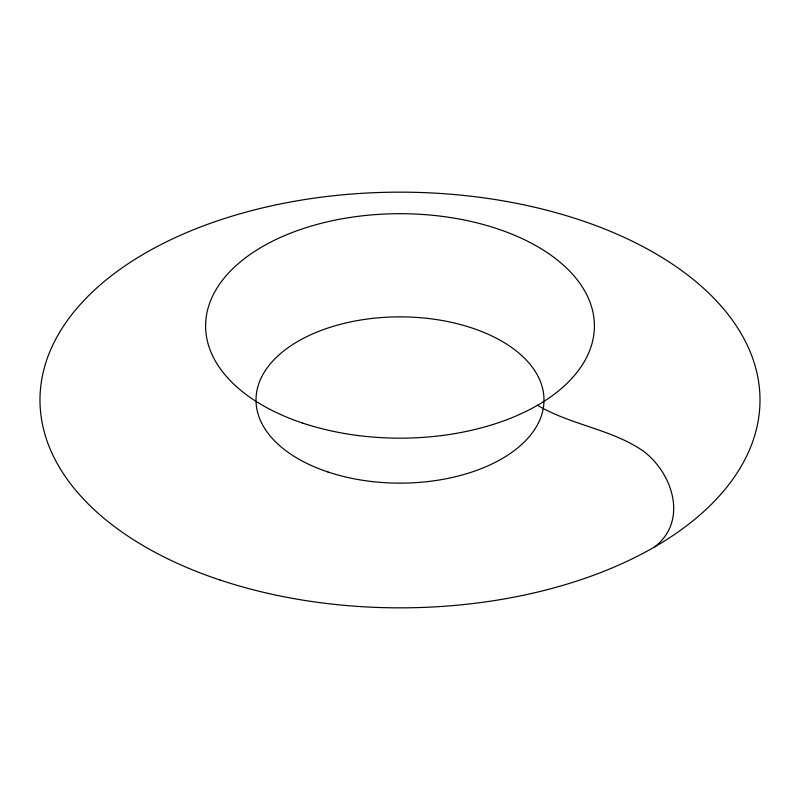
<?xml version="1.0" encoding="UTF-8"?>
<svg xmlns="http://www.w3.org/2000/svg" width="800" height="800" viewBox="0 0 800 800"><rect width="100%" height="100%" fill="white"/><g stroke="black" fill="none" stroke-linecap="round" stroke-linejoin="round"><path stroke-width="1.2" d="M654.56 546.97C688.47 520.94 672.63 473.12 643.36 451.1C611.42 429.09 570.83 425.04 537.46 405.29M302.8 423.13A194.4 112.24 0 0 0 594.4 325.93A194.4 112.24 0 0 0 302.8 228.73A194.4 112.24 0 0 0 302.8 423.13M220 580A360 207.84 0 0 0 760 400A360 207.84 0 0 0 220 220A360 207.84 0 0 0 220 580M328 472A144 83.14 0 0 0 544 400A144 83.14 0 0 0 328 328A144 83.14 0 0 0 328 472"/></g></svg>
